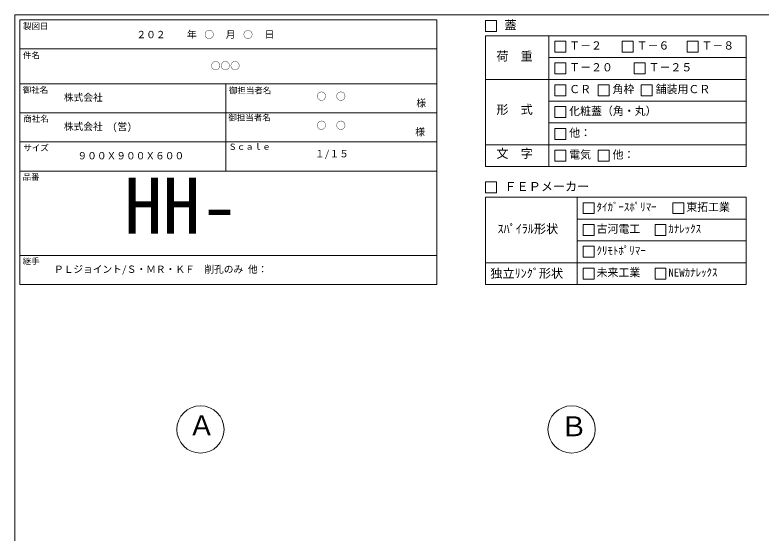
# Model space of a CAD drawing. Units: millimetres, scale not verified. Extents: x -4890 to 18490, y -2376 to 2376.
# Drawn here: x -1230 to 1846, y 239 to 2376 of the extents above; entities that cross this region are included whole.
import ezdxf
from ezdxf.enums import TextEntityAlignment as Align

# ---------------------------------------------------------------- set-up
doc = ezdxf.new("R2010")
doc.units = ezdxf.units.MM
doc.header["$LTSCALE"] = 10
doc.linetypes.add('USER5', pattern=[3.185, 0.01, -3.175])
for name, color, linetype, lineweight in [('0-2_waku', 7, 'Continuous', 18), ('0-3_gaikei', 7, 'Continuous', 18), ('0-4_kakure', 7, 'USER5', 18), ('0-D_文字１', 7, 'Continuous', 18)]:
    doc.layers.add(name, color=color, linetype=linetype, lineweight=lineweight)
doc.styles.add('ＭＳ ゴシック', font='')
doc.styles.get('ＭＳ ゴシック').set_extended_font_data('MS Gothic')

msp = doc.modelspace()

# ---------------------------------------------------------------- linework, layer by layer
at = {"layer": '0-2_waku'}
for p, q in [((-1230, 2376.11), (-1230, -1898.89)), ((-1230, 2376.11), (4890, 2376.11)), ((-1210, 2356.11), (-1210, 1264.11)), ((-1210, 2356.11), (510, 2356.11)), ((-1210, 2356.11), (-1210, 1264.11)), ((-1210, 2356.11), (510, 2356.11)), ((-1210, 2356.11), (-1210, 1264.11)), ((510, 2356.11), (510, 1264.11)), ((710, 2290.33), (1785, 2290.33)), ((710, 2290.33), (710, 1750.33)), ((970.66, 2290.33), (970.66, 1750.33)), ((1785, 2290.33), (1785, 1750.33)), ((-1210, 2236.11), (510, 2236.11)), ((-1210, 2236.11), (510, 2236.11)), ((-1210, 2236.11), (510, 2236.11)), ((-1210, 2236.11), (510, 2236.11)), ((970.66, 2200.33), (1785, 2200.33)), ((-1210, 2092.11), (510, 2092.11)), ((-1210, 2092.11), (510, 2092.11)), ((-360, 2092.11), (-360, 1732.11)), ((710, 2110.33), (1785, 2110.33)), ((970.66, 2020.33), (1785, 2020.33)), ((-1210, 1972.11), (510, 1972.11)), ((970.66, 1930.33), (1785, 1930.33)), ((-1210, 1852.11), (510, 1852.11)), ((710, 1840.33), (1785, 1840.33)), ((-1210, 1732.11), (510, 1732.11)), ((710, 1750.33), (1785, 1750.33)), ((710, 1624.11), (1785, 1624.11)), ((710, 1624.11), (710, 1264.11)), ((1087.81, 1624.11), (1087.81, 1264.11)), ((1785, 1624.11), (1785, 1264.11)), ((1087.81, 1534.11), (1785, 1534.11)), ((1087.81, 1444.11), (1785, 1444.11)), ((-1210, 1384.11), (510, 1384.11)), ((710, 1354.11), (1785, 1354.11)), ((-1210, 1264.11), (510, 1264.11)), ((710, 1264.11), (1785, 1264.11)), ((710, 1264.11), (1785, 1264.11))]:
    msp.add_line(p, q, dxfattribs=at)
at = {"layer": '0-3_gaikei'}
for centre in [(-465, 666.11), (1065, 666.11)]:
    msp.add_circle(centre, 97.5, dxfattribs=at)
at = {"layer": '0-D_文字１'}
for p, q in [((710, 2353.14), (710, 2308.14)), ((710, 2308.14), (755, 2308.14)), ((995.97, 2267.83), (1040.97, 2267.83)), ((995.97, 2267.83), (995.97, 2222.83)), ((995.97, 2267.83), (995.97, 2222.83)), ((995.97, 2267.83), (1040.97, 2267.83)), ((995.97, 2267.83), (995.97, 2222.83)), ((995.97, 2267.83), (1040.97, 2267.83)), ((1040.97, 2267.83), (1040.97, 2222.83)), ((1040.97, 2267.83), (1040.97, 2222.83)), ((1040.97, 2267.83), (1040.97, 2222.83)), ((1274.05, 2267.83), (1319.05, 2267.83)), ((1274.05, 2267.83), (1274.05, 2222.83)), ((1319.05, 2267.83), (1319.05, 2222.83)), ((1541.25, 2267.83), (1586.25, 2267.83)), ((1541.25, 2267.83), (1541.25, 2222.83)), ((1586.25, 2267.83), (1586.25, 2222.83)), ((995.97, 2222.83), (1040.97, 2222.83)), ((995.97, 2222.83), (1040.97, 2222.83)), ((995.97, 2222.83), (1040.97, 2222.83)), ((1274.05, 2222.83), (1319.05, 2222.83)), ((1541.25, 2222.83), (1586.25, 2222.83)), ((995.97, 2177.83), (1040.97, 2177.83)), ((995.97, 2177.83), (995.97, 2132.83)), ((1040.97, 2177.83), (1040.97, 2132.83)), ((1323.45, 2177.83), (1368.45, 2177.83)), ((1323.45, 2177.83), (1323.45, 2132.83)), ((1368.45, 2177.83), (1368.45, 2132.83)), ((995.97, 2132.83), (1040.97, 2132.83)), ((1323.45, 2132.83), (1368.45, 2132.83)), ((995.97, 2087.83), (1040.97, 2087.83)), ((995.97, 2087.83), (995.97, 2042.83)), ((995.97, 2087.83), (995.97, 2042.83)), ((1040.97, 2087.83), (1040.97, 2042.83)), ((1040.97, 2087.83), (1040.97, 2042.83)), ((1174.96, 2087.83), (1219.96, 2087.83)), ((1174.96, 2087.83), (1174.96, 2042.83)), ((1219.96, 2087.83), (1219.96, 2042.83)), ((1352.47, 2087.83), (1397.47, 2087.83)), ((1352.47, 2087.83), (1352.47, 2042.83)), ((1397.47, 2087.83), (1397.47, 2042.83)), ((995.97, 2042.83), (1040.97, 2042.83)), ((995.97, 2042.83), (1040.97, 2042.83)), ((1174.96, 2042.83), (1219.96, 2042.83)), ((1352.47, 2042.83), (1397.47, 2042.83)), ((995.97, 1997.83), (995.97, 1952.83)), ((1040.97, 1997.83), (1040.97, 1952.83)), ((995.97, 1952.83), (1040.97, 1952.83)), ((995.97, 1907.83), (1040.97, 1907.83)), ((995.97, 1907.83), (995.97, 1862.83)), ((995.97, 1907.83), (995.97, 1862.83)), ((1040.97, 1907.83), (1040.97, 1862.83)), ((1040.97, 1907.83), (1040.97, 1862.83)), ((995.97, 1862.83), (1040.97, 1862.83)), ((995.97, 1862.83), (1040.97, 1862.83)), ((995.97, 1817.83), (995.97, 1772.83)), ((1174.96, 1817.83), (1174.96, 1772.83)), ((995.97, 1772.83), (1040.97, 1772.83)), ((1174.96, 1772.83), (1219.96, 1772.83)), ((710, 1686.92), (710, 1641.92)), ((710, 1641.92), (755, 1641.92)), ((1113.12, 1601.61), (1113.12, 1556.61)), ((1482.7, 1601.61), (1527.7, 1601.61)), ((1482.7, 1601.61), (1482.7, 1556.61)), ((1482.7, 1601.61), (1527.7, 1601.61)), ((1482.7, 1601.61), (1482.7, 1556.61)), ((1482.7, 1601.61), (1527.7, 1601.61)), ((1482.7, 1601.61), (1482.7, 1556.61)), ((1527.7, 1601.61), (1527.7, 1556.61)), ((1527.7, 1601.61), (1527.7, 1556.61)), ((1527.7, 1601.61), (1527.7, 1556.61)), ((1113.12, 1556.61), (1158.12, 1556.61)), ((1482.7, 1556.61), (1527.7, 1556.61)), ((1482.7, 1556.61), (1527.7, 1556.61)), ((1482.7, 1556.61), (1527.7, 1556.61)), ((1113.12, 1511.61), (1158.12, 1511.61)), ((1113.12, 1511.61), (1113.12, 1466.61)), ((1158.12, 1511.61), (1158.12, 1466.61)), ((1409.02, 1511.61), (1409.02, 1466.61)), ((1113.12, 1466.61), (1158.12, 1466.61)), ((1409.02, 1466.61), (1454.02, 1466.61)), ((1113.12, 1421.61), (1113.12, 1376.61)), ((1113.12, 1376.61), (1158.12, 1376.61)), ((1113.12, 1331.61), (1158.12, 1331.61)), ((1113.12, 1331.61), (1113.12, 1286.61)), ((1158.12, 1331.61), (1158.12, 1286.61)), ((1409.02, 1331.61), (1454.02, 1331.61)), ((1409.02, 1331.61), (1409.02, 1286.61)), ((1454.02, 1331.61), (1454.02, 1286.61)), ((1113.12, 1286.61), (1158.12, 1286.61)), ((1409.02, 1286.61), (1454.02, 1286.61))]:
    msp.add_line(p, q, dxfattribs=at)
for points in [[(710, 2353.14), (755, 2353.14), (755, 2308.14)], [(710, 2353.14), (755, 2353.14), (755, 2308.14)], [(995.97, 2087.83), (1040.97, 2087.83), (1040.97, 2042.83)], [(995.97, 2087.83), (995.97, 2042.83), (1040.97, 2042.83)], [(995.97, 1997.83), (1040.97, 1997.83), (1040.97, 1952.83)], [(995.97, 1907.83), (1040.97, 1907.83), (1040.97, 1862.83)], [(995.97, 1907.83), (995.97, 1862.83), (1040.97, 1862.83)], [(995.97, 1817.83), (1040.97, 1817.83), (1040.97, 1772.83)], [(1174.96, 1817.83), (1219.96, 1817.83), (1219.96, 1772.83)], [(710, 1686.92), (755, 1686.92), (755, 1641.92)], [(1113.12, 1601.61), (1158.12, 1601.61), (1158.12, 1556.61)], [(1409.02, 1511.61), (1454.02, 1511.61), (1454.02, 1466.61)], [(1113.12, 1421.61), (1158.12, 1421.61), (1158.12, 1376.61)]]:
    msp.add_lwpolyline(points, dxfattribs=at)

# ---------------------------------------------------------------- texts
at = {"layer": '0-4_kakure', "style": 'ＭＳ ゴシック'}
for s, p in [('\u3000\u3000２０２\u3000\u3000\u3000\u3000○\u3000\u3000\u3000○', (-809.17, 2271.28)), ('○○○', (-422.49, 2142.45)), ('株式会社', (-1028, 2012.19)), ('○\u3000○', (13.78, 2016.58)), ('○\u3000○', (13.78, 1896.58)), ('株式会社\u3000(営)', (-1028, 1892.19))]:
    msp.add_text(s, height=29.33, dxfattribs=at).set_placement(p, align=Align.BOTTOM_LEFT)
at = {"layer": '0-D_文字１', "style": 'ＭＳ ゴシック'}
for s, height, p in [('製図日', 24.93, (-1196.73, 2309.66)), ('蓋', 36.66, (788.08, 2305.23)), ('\u3000\u3000年\u3000\u3000\u3000月\u3000\u3000\u3000日', 29.33, (-600.69, 2272.06)), ('Ｔ－２', 32.99, (1055.11, 2223.32)), ('Ｔ－６', 32.99, (1333.19, 2223.32)), ('Ｔ－８', 32.99, (1600.4, 2223.32)), ('件名', 24.93, (-1196.73, 2189.66)), ('荷\u3000重', 36.66, (754.96, 2176.53)), ('Ｔ－２０', 32.99, (1055.11, 2133.32)), ('Ｔ－２５', 32.99, (1382.59, 2133.32)), ('御社名', 24.93, (-1197.71, 2046.66)), ('御担当者名', 24.93, (-347.8, 2044.45)), ('御担当者名', 24.93, (-347.8, 2044.45)), ('ＣＲ', 32.99, (1055.11, 2043.32)), ('角枠', 32.99, (1234.1, 2043.32)), ('舗装用ＣＲ', 32.99, (1411.61, 2043.32)), ('様', 29.33, (424.95, 1988.94)), ('形\u3000式', 36.66, (754.96, 1956.57)), ('化粧蓋（角・丸）', 32.99, (1055.11, 1953.32)), ('商社名', 24.93, (-1195.1, 1927.62)), ('御担当者名', 24.93, (-350.01, 1932.14)), ('様', 29.33, (420.46, 1870.03)), ('他：', 32.99, (1055.11, 1863.32)), ('Ｓｃａｌｅ', 24.93, (-350.01, 1812.14)), ('サイズ', 24.93, (-1195.1, 1807.62)), ('１/１５', 29.33, (6.94, 1779.73)), ('文\u3000字', 36.66, (754.96, 1775.09)), ('電気', 32.99, (1055.11, 1773.32)), ('他：', 32.99, (1234.1, 1773.32)), ('９００Ｘ９００Ｘ６００', 29.33, (-972.11, 1771.58)), ('品番', 24.93, (-1198.1, 1687.97)), ('HH-', 230.9, (-779.27, 1403.94)), ('ＦＥＰメーカー', 36.66, (788.08, 1639.01)), ('ﾀｲｶﾞｰｽﾎﾟﾘﾏｰ', 32.99, (1168.08, 1557.1)), ('東拓工業', 32.99, (1537.67, 1557.1)), ('ｽﾊﾟｲﾗﾙ形状', 36.66, (759.62, 1464.45)), ('古河電工', 32.99, (1168.08, 1467.1)), ('ｶﾅﾚｯｸｽ', 32.99, (1463.99, 1467.1)), ('ｸﾘﾓﾄﾎﾟﾘﾏｰ', 32.99, (1168.08, 1377.1)), ('継手', 24.93, (-1198.1, 1339.97)), ('ＰＬジョイント/Ｓ・ＭＲ・ＫＦ\u3000削孔のみ 他：', 29.33, (-1069.01, 1303.31)), ('独立ﾘﾝｸﾞ形状', 36.66, (730.08, 1280.97)), ('未来工業', 32.99, (1168.08, 1287.1)), ('NEWｶﾅﾚｯｸｽ', 32.99, (1463.99, 1287.1)), ('Ａ', 82.48, (-516.18, 616.84)), ('Ｂ', 82.48, (1017.69, 613.04))]:
    msp.add_text(s, height=height, dxfattribs=at).set_placement(p, align=Align.BOTTOM_LEFT)

doc.saveas('drawing.dxf')
